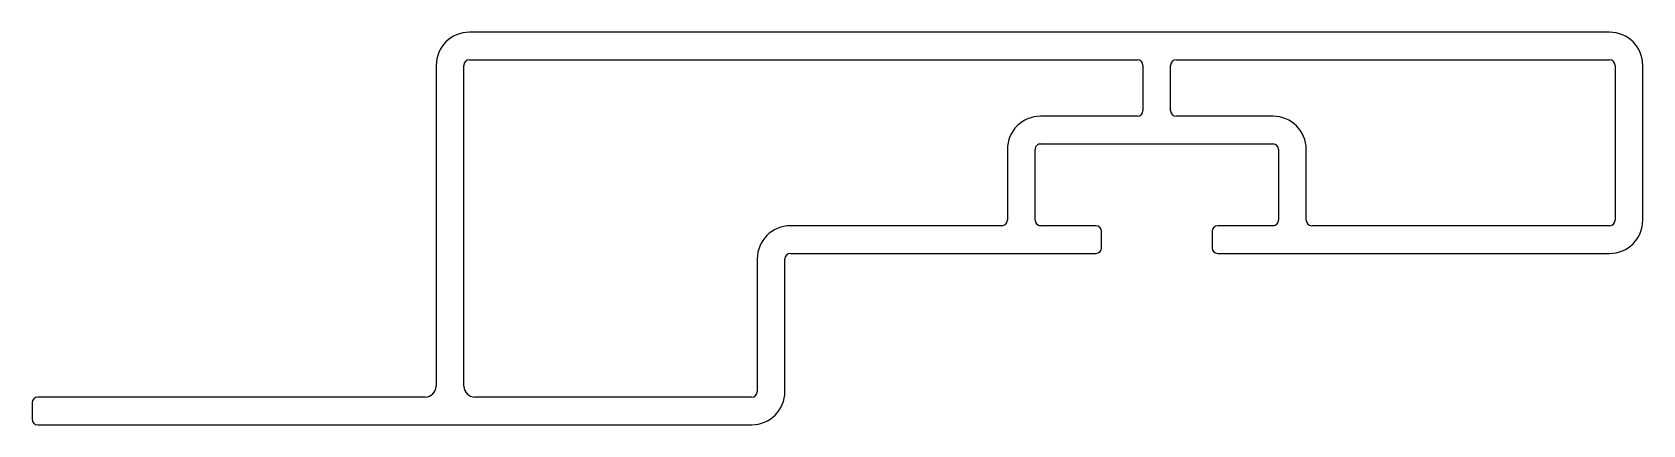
# Model space of a CAD drawing. Extents: x 1524 to 1669, y 1525 to 1561.
import ezdxf

# ---------------------------------------------------------------- set-up
doc = ezdxf.new("R2010")
doc.units = 0
doc.layers.get('0').update_dxf_attribs({"linetype": 'CONTINUOUS'})

msp = doc.modelspace()

# ---------------------------------------------------------------- linework, layer by layer
for p, q in [((1666.2, 1560.84), (1563.2, 1560.84)), ((1563.2, 1558.34), (1623.55, 1558.34)), ((1627.05, 1558.34), (1666.2, 1558.34)), ((1560.2, 1557.84), (1560.2, 1528.84)), ((1562.7, 1528.84), (1562.7, 1557.84)), ((1624.05, 1557.84), (1624.05, 1553.74)), ((1626.55, 1553.74), (1626.55, 1557.84)), ((1666.7, 1557.84), (1666.7, 1543.84)), ((1669.2, 1543.84), (1669.2, 1557.84)), ((1623.55, 1553.24), (1614.8, 1553.24)), ((1635.8, 1553.24), (1627.05, 1553.24)), ((1611.8, 1550.24), (1611.8, 1543.84)), ((1614.3, 1543.84), (1614.3, 1550.24)), ((1614.8, 1550.74), (1625.3, 1550.74)), ((1625.3, 1550.74), (1635.8, 1550.74)), ((1636.3, 1550.24), (1636.3, 1543.84)), ((1638.8, 1543.84), (1638.8, 1550.24)), ((1611.3, 1543.34), (1592.2, 1543.34)), ((1619.8, 1543.34), (1614.8, 1543.34)), ((1620.3, 1541.34), (1620.3, 1542.84)), ((1630.3, 1542.84), (1630.3, 1541.34)), ((1635.8, 1543.34), (1630.8, 1543.34)), ((1666.2, 1543.34), (1639.3, 1543.34)), ((1589.2, 1540.34), (1589.2, 1528.34)), ((1591.7, 1528.34), (1591.7, 1540.34)), ((1592.2, 1540.84), (1619.8, 1540.84)), ((1630.8, 1540.84), (1666.2, 1540.84)), ((1559.2, 1527.84), (1524.2, 1527.84)), ((1588.7, 1527.84), (1563.7, 1527.84)), ((1523.7, 1527.34), (1523.7, 1525.84)), ((1524.2, 1525.34), (1588.7, 1525.34))]:
    msp.add_line(p, q)
for centre, radius, start, end in [((1563.2, 1557.84), 3, 90, 180), ((1666.2, 1557.84), 3, 0, 90), ((1563.2, 1557.84), 0.5, 90, 180), ((1623.55, 1557.84), 0.5, 0, 90), ((1627.05, 1557.84), 0.5, 90, 180), ((1666.2, 1557.84), 0.5, 0, 90), ((1614.8, 1550.24), 3, 90, 180), ((1623.55, 1553.74), 0.5, 270, 0), ((1627.05, 1553.74), 0.5, 180, 270), ((1635.8, 1550.24), 3, 0, 90), ((1614.8, 1550.24), 0.5, 90, 180.0001), ((1635.8, 1550.24), 0.5, 0, 90), ((1611.3, 1543.84), 0.5, 270, 359.9999), ((1614.8, 1543.84), 0.5, 180, 270), ((1635.8, 1543.84), 0.5, 270, 0), ((1639.3, 1543.84), 0.5, 180, 270), ((1666.2, 1543.84), 3, 270, 0), ((1666.2, 1543.84), 0.5, 270, 0), ((1592.2, 1540.34), 3, 90, 180), ((1619.8, 1542.84), 0.5, 0, 90), ((1630.8, 1542.84), 0.5, 90, 180), ((1619.8, 1541.34), 0.5, 270, 0), ((1630.8, 1541.34), 0.5, 180, 270), ((1592.2, 1540.34), 0.5, 90, 180), ((1524.2, 1527.34), 0.5, 90, 180), ((1559.2, 1528.84), 1, 270, 0), ((1563.7, 1528.84), 1, 180, 270), ((1588.7, 1528.34), 3, 270, 0), ((1588.7, 1528.34), 0.5, 270, 0), ((1524.2, 1525.84), 0.5, 180, 270)]:
    msp.add_arc(centre, radius, start, end)

doc.saveas('drawing.dxf')
